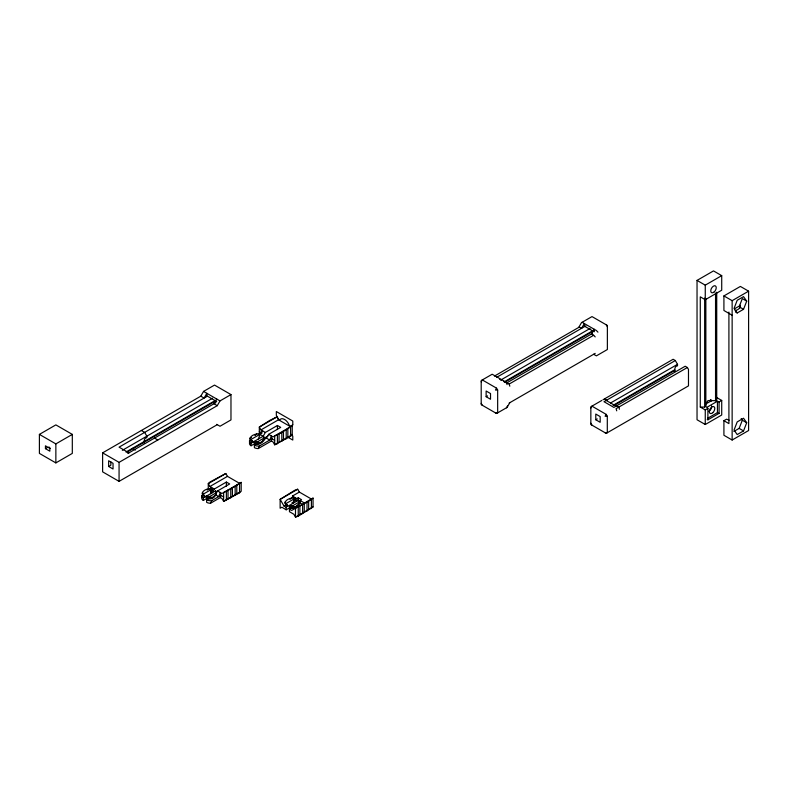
<?xml version="1.0" encoding="UTF-8"?>
<svg xmlns="http://www.w3.org/2000/svg" width="788" height="788" viewBox="0 0 788 788"><rect width="100%" height="100%" fill="white"/><g stroke="black" fill="none" stroke-linecap="round" stroke-linejoin="round"><path stroke-width="1.18" d="M216.306 492.717L209.726 496.519L206.397 496.125L206.397 497.395C210.307 500.41 218.887 495.839 215.636 490.796L203.334 497.898L203.334 500.429L208.574 497.405M264.069 438.039L257.479 441.841L254.16 441.447L254.16 442.718C258.06 445.732 266.639 441.152 263.389 436.119L251.096 443.22L251.096 445.752L255.312 443.319M297.45 505.236C299.568 504.625 299.598 501.661 298.465 500.173L289.235 505.512L289.235 506.773C292.693 509.225 299.617 506.507 299.184 501.897M739.991 306.335L739.991 305.143M735.174 310.6A7.91 4.57 0 0 0 739.784 307.556L739.469 305.951L734.495 308.817M210.573 493.721L210.977 490.954M293.806 500.331L293.412 503.099A4.659 2.689 0 0 0 292.2 503.01M204.713 496.312A4.659 2.689 0 0 0 204.87 497.011L203.107 495.494C199.64 490.983 208.751 487.467 212.336 488.895L210.573 493.081M202.624 492.421L202.388 493.781L204.713 495.682M252.633 440.935A4.659 2.689 0 0 0 252.633 442.334L250.87 440.817C247.393 436.306 256.514 432.789 260.099 434.218L258.336 439.034M250.151 439.103L250.387 438.059M264.108 437.832L263.872 440.147L262.374 441.181M311.398 499.04L299.332 492.076L297.687 489.23L294.948 490.175L280.134 499.356L283.976 506.014L286.172 507.275L287.709 505.758L285.945 504.872C282.468 500.36 291.59 496.844 295.175 498.282L293.412 502.468L292.2 502.37M285.463 501.798L285.217 503.158L287.551 505.059M223.634 496.952L220.886 495.366L211.785 500.616L210.465 503.246A5.427 3.132 0 0 1 206.623 502.33L206.623 499.799L208.16 498.912A4.659 2.689 0 0 0 214.021 496.312M274.677 440.364L271.939 438.788L259.548 445.939L258.228 448.569A5.427 3.132 0 0 1 254.386 447.653L254.386 445.121L255.923 444.225A4.659 2.689 0 0 0 261.783 441.635M215.951 495.051L216.109 494.509M263.714 440.364L263.872 439.832M298.79 504.428L298.947 503.887M705.644 404.589A7.91 4.57 0 0 1 705.851 404.008L707.9 400.688L711.574 400.265M739.469 305.951L742.316 298.603L746.709 301.134L743.537 309.3L737.204 312.954L735.391 311.91M733.874 431.43L739.154 428.376L742.316 420.221L741.173 418.595M743.537 430.918L746.709 422.752L743.537 418.241L737.204 421.905L734.042 430.061L737.204 434.572L743.537 430.918L739.154 428.376M211.184 488.284L211.558 487.447L210.268 488.816M210.524 503.246L220.344 497.583L220.886 495.366L220.344 492.51L218.7 496.627L215.4 494.736L217.596 490.934L229.663 483.96L226.373 482.059L214.306 489.033L212.11 492.835L210.465 491.879M262.237 431.706L262.611 430.869L259.873 434.346L263.162 436.247L265.359 432.454L277.425 425.481L280.715 427.382L268.649 434.346L266.452 438.148L262.591 440.384M258.287 448.569L271.387 441.004L271.939 438.788L271.387 435.931L269.742 440.049L266.452 438.148M217.261 424.673L119.067 481.36L102.617 471.854L102.617 452.854L200.802 396.167L203.55 391.419L214.523 385.086L230.973 394.581L230.973 419.915L220 426.249L216.71 424.348M216.71 399.014L213.972 403.771L217.261 405.662L220 400.915L230.973 394.581M481.202 381.825L482.295 379.924L496.558 388.159L497.661 390.06L497.661 412.863L495.465 412.863M496.558 388.159L495.465 390.06L497.661 390.06M506.438 407.8L507.531 405.899M509.816 402.678L507.078 407.426L496.558 413.503L481.202 404.628L481.202 380.565L492.175 374.231L509.176 384.042L509.816 386.209M578.747 327.414L581.495 322.656L592.005 316.589L607.371 325.454L607.371 349.527L596.398 355.861L593.65 354.275M590.842 408.036L591.946 406.145L606.199 414.38L607.302 416.271L607.302 432.74L605.105 432.74M606.199 414.38L605.105 416.271L607.302 416.271M260.424 442.905L261.626 441.694M295.49 506.96L296.702 505.758M255.322 434.887L254.938 435.301L256.78 433.833M207.559 489.575L207.175 489.978L209.017 488.511M290.004 499.356L291.846 497.888M258.336 443.595L261.675 442.176M210.573 498.282L213.922 496.854M293.412 507.659L296.751 506.231M292.24 434.671L274.677 444.806L274.677 435.931L281.809 432.454L292.24 425.796L292.24 434.671L290.595 436.247L274.677 444.806L273.032 441.95L271.387 441.004M238.557 492.766L223.634 501.385L223.634 492.51L230.766 489.033L241.187 482.384L241.187 491.249L239.542 492.835L223.634 501.385L221.989 498.528L220.344 497.583M313.043 506.96L295.49 517.095L295.49 508.23L307.015 502.212L313.043 498.095L313.043 506.96L298.238 516.14L295.49 517.095L293.845 514.249L289.462 511.707L289.462 509.176L290.999 508.29A4.659 2.689 0 0 0 296.859 505.689M212.661 497.583L213.4 497.021M213.863 496.381L216.109 494.825L216.355 492.51M259.459 443.329L260.424 442.718M211.696 498.006L212.661 497.395M294.535 507.383L295.5 506.773M261.163 442.344L262.837 441.319M296.239 506.408L297.913 505.384M39.4 434.395L55.859 424.89L72.309 434.395L72.309 453.396L55.859 462.901L39.4 453.396L39.4 434.395L55.859 443.9L72.309 434.395M45.438 448.648L49.821 451.179L49.821 448.352L45.438 445.821L45.438 448.648L47.083 447.692M207.264 396.236L119.067 447.151L128.946 452.854M122.327 450.342L212.573 398.236M125.981 452.036L215.144 400.56M127.085 452.115L215.213 401.23M127.814 453.514L215.932 402.629M108.645 466.476L113.039 469.008L113.039 463.305L108.645 460.773L108.645 466.476L110.842 465.206L110.842 461.788M102.617 452.854L119.067 462.359L217.261 405.662M290.595 426.751L278.519 419.777L276.874 416.931L259.321 427.066L259.321 434.828M276.874 416.931L269.742 420.418L259.321 427.066L260.966 429.913L278.519 419.777M250.87 440.817L250.87 439.546L261.33 433.508M263.734 438.453L267.95 436.02M292.24 425.796L273.032 436.887L268.649 434.346M239.542 483.33L227.476 476.366L225.821 473.509L208.268 483.645L208.268 488.077L210.101 489.141M225.821 473.509L209.913 482.059L208.268 483.645L209.913 486.501L227.476 476.366M203.107 495.494L203.107 494.234L212.336 488.895M241.187 482.384L221.989 493.465L217.596 490.934M297.687 489.23L280.134 499.356L280.134 508.23L281.887 507.216L286.172 509.806L291.196 506.911M494.421 376.103L579.397 327.04L581.583 328.31L584.332 323.553L584.332 326.084L594.201 331.787M496.558 377.393L585.809 325.868M292.427 496.056L296.82 498.597L296.82 501.129L294.623 499.858L292.427 496.056L299.332 492.076M285.945 504.872L285.945 503.611L295.175 498.282M500.882 379.974L590.064 328.478M283.976 506.014L286.103 504.783M296.82 498.597L298.238 497.78L301.528 499.681L300.11 500.498L300.11 503.03L302.306 504.29M504.507 381.678L592.625 330.802M504.576 382.347L593.758 330.861M289.235 505.512L292.555 505.896L299.135 502.094M506.369 383.135L592.359 333.482M298.406 504.015L300.11 503.03M486.137 396.709L490.53 399.25L490.53 393.547L486.137 391.015L486.137 396.709L487.605 395.871M509.176 384.042L593.65 335.274L595.206 336.909M313.043 498.095L291.659 510.447L289.462 509.176M697.035 280.41L713.495 270.905L721.719 275.652L721.719 290.22L705.26 299.726L700.276 296.84L700.276 407.061L705.26 409.937L707.9 408.42L706.639 407.475L717.444 401.23L719.089 401.959L721.719 400.442L721.719 415.01L705.26 424.505L697.035 419.758L697.035 280.41L705.26 285.157L721.719 275.652M509.176 403.052L595.206 353.379M732.141 315.239L723.916 310.492L723.916 295.924L740.375 286.428L748.6 291.176L748.6 430.524L732.141 440.029L723.916 435.271L723.916 420.703L726.546 419.186L729.117 420.181M723.916 295.924L732.141 300.671L748.6 291.176M601.815 400.442L590.842 406.775L590.842 424.505L606.199 433.38L688.485 385.874L688.485 369.405L687.392 367.504L685.196 366.233L613.882 407.406L604.012 401.703L675.316 360.54L677.513 364.332L677.513 365.819A7.762 4.482 60 0 0 674.774 369.72L613.094 405.327M603.007 399.752L673.129 359.269L675.316 360.54M610.523 403.013L677.513 364.332M614.236 405.387L674.843 370.399M595.777 419.758L600.17 422.289L600.17 416.596L595.777 414.055L595.777 419.758L597.245 418.911M687.392 367.504L616.078 408.676L616.718 410.834M705.94 403.85L711.446 400.777A7.91 4.57 0 0 1 715.543 400.777L716.725 400.087L716.725 292.24M700.276 407.061L704.659 407.061L705.851 406.372L705.851 298.603M707.624 418.31L717.444 412.636L719.089 413.355L719.089 401.959M707.22 419.374L707.9 419.817L719.089 413.355M250.545 437.832L251.421 437.517M259.548 445.939L258.937 446.008A5.427 3.132 0 0 1 254.386 445.121M211.785 500.616L211.174 500.685A5.427 3.132 0 0 1 206.623 499.799M254.16 442.718L258.937 442.679M294.013 499.267L295.175 499.543M289.235 506.773L294.013 506.733M211.174 489.89L212.336 490.166M206.397 497.395L211.174 497.356M739.912 307.202L743.537 309.3M716.725 397.556L721.719 400.442M582.135 322.292L596.398 330.527L597.944 332.162M742.316 420.221L746.709 422.752M593.65 335.274L591.463 334.004L594.201 329.256L594.201 330.94M723.916 420.703L728.91 423.589L728.91 312.068M604.554 398.856L606.75 400.127M616.63 405.82L618.816 407.091L619.466 409.258M606.199 400.442L616.078 406.145M499.523 379.107L501.493 380.249M503.473 381.382L505.443 382.525M287.64 437.084L292.781 440.049L292.781 436.247L291.688 434.346M203.55 391.419L220 400.915M216.71 401.545L206.84 395.852L206.84 393.31L204.092 398.068L200.802 396.167M260.966 429.913L265.359 432.454M259.321 431.499L262.069 433.085M257.479 441.841L259.321 442.905M300.11 500.498L304.503 503.03M292.555 505.896L294.397 506.96M141.367 430.484L144.657 432.385L146.854 436.178L146.854 437.665A7.762 4.482 60 0 0 144.115 441.566L144.303 443.309M154.537 438.079L157.827 439.98M209.913 486.501L214.306 489.033M132.374 448.342L135.369 450.066M209.726 496.519L211.568 497.583M287.709 505.758L285.463 504.202L285.217 501.897M204.87 496.381L202.624 494.825L202.388 492.51M263.389 437.389L264.108 439.103M250.151 437.832L250.87 439.546M285.463 502.941L285.945 503.611M202.624 493.554L203.107 494.234M746.709 301.134L743.537 296.633L737.204 300.287L734.042 308.453L737.204 312.954M606.268 324.823L607.371 326.724M590.842 423.245L591.946 425.146M481.202 403.367L482.295 405.268M506.438 382.466L507.078 384.623M298.947 502.114L299.184 503.158M252.475 441.004L252.633 441.694L250.387 440.147L250.387 438.877M674.774 369.72L674.961 371.463M739.784 305.783L739.784 308.236M732.141 300.671L732.141 440.029M717.444 401.23L717.444 412.636M715.543 293.008L715.543 400.777M711.17 400.304L711.17 400.826M707.9 408.42L707.9 419.817M705.26 285.157L705.26 299.726M705.26 409.937L705.26 424.505M704.659 298.071L704.659 407.061M311.398 499.681L311.398 508.546M308.66 500.626L308.66 509.491M307.015 502.212L307.015 511.077M304.266 503.158L304.266 512.023M302.622 504.744L302.622 513.609M299.883 505.689L299.883 514.564M298.465 500.173L298.465 501.444M298.238 497.78L298.238 500.311M298.238 507.275L298.238 516.14M292.2 505.926L292.2 507.748M290.999 508.29L290.398 505.788M290.595 427.382L290.595 436.247M287.847 428.337L287.847 437.202M286.202 429.913L286.202 438.788M286.172 507.275L286.172 509.806M283.463 430.869L283.463 439.734M281.809 432.454L281.809 441.319M279.07 433.4L279.07 442.265M277.425 425.481L277.425 429.539M277.425 434.986L277.425 443.851M263.872 436.788L263.872 438.059M257.124 441.861L257.124 443.683M255.923 444.225L255.322 441.723M239.542 483.96L239.542 492.835M236.794 484.916L236.794 493.781M235.149 486.501L235.149 495.366M232.411 487.447L232.411 496.312M230.766 489.033L230.766 497.898M228.018 489.978L228.018 498.853M226.373 482.059L226.373 486.117M226.373 491.564L226.373 500.429M216.109 491.476L216.109 492.736L215.636 490.796M209.372 496.548L209.372 498.371M208.16 498.912L207.559 496.41M119.067 462.359L119.067 481.36M55.859 443.9L55.859 462.901M50.373 448.333A5.427 3.132 0 0 1 48.964 446.924M251.096 443.22A5.427 3.132 0 0 1 249.55 440.591L249.51 443.496A5.427 3.132 0 0 0 251.096 445.752M203.334 497.898A5.427 3.132 0 0 1 201.787 495.268L201.748 498.183A5.427 3.132 0 0 0 203.334 500.429M287.709 506.389A4.659 2.689 0 0 1 287.551 505.689M705.851 406.372A7.91 4.57 0 0 1 705.644 405.781M710.49 399.634A8.53 4.925 -60 0 1 711.091 400.974M711.534 405.879A3.881 2.236 -60 0 1 708.885 411.395M292.781 424.85L290.595 426.111L289.304 425.372A7.762 4.482 60 0 0 284.557 419.462L283.138 418.861A7.762 4.482 60 0 0 279.809 419.886L278.519 419.147L276.332 415.345L276.332 411.543L292.781 421.048L292.781 424.85M712.756 412.705A3.881 2.236 -60 0 0 713.987 406.697A3.881 2.236 -60 0 0 709.397 410.765A3.881 2.236 -60 0 0 712.756 412.705M714.204 291.924A3.881 2.236 -60 0 0 715.435 285.916A3.881 2.236 -60 0 0 710.845 289.984A3.881 2.236 -60 0 0 714.204 291.924"/></g></svg>
